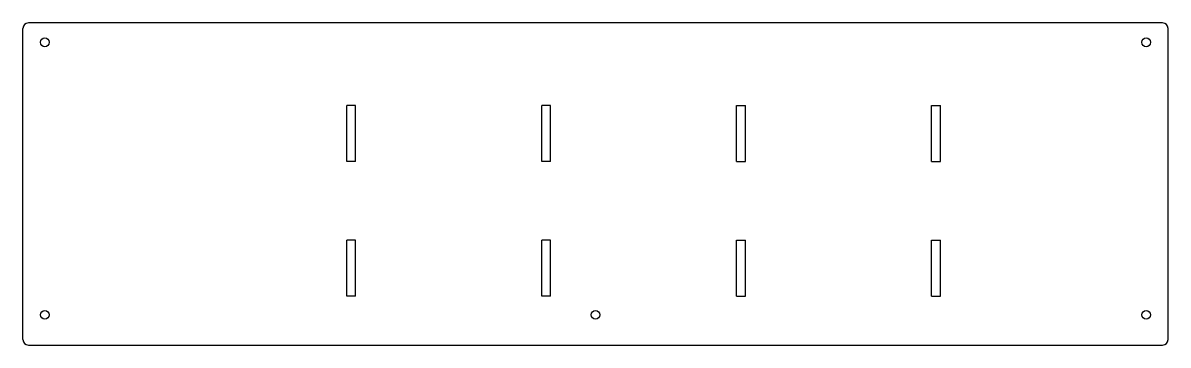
# Model space of a CAD drawing. Header units: millimetres. Extents: x -226 to 191, y 0 to 117.
import ezdxf

# ---------------------------------------------------------------- set-up
doc = ezdxf.new("R2010")
doc.units = ezdxf.units.MM

msp = doc.modelspace()

# ---------------------------------------------------------------- linework, layer by layer
at = {"color": 7, "linetype": 'Continuous', "lineweight": 25}
for p, q in [((189, 117.18), (-224, 117.18)), ((-226, 2), (-226, 115.18)), ((191, 2), (191, 115.18)), ((-104.9, 87.14), (-108.1, 87.14)), ((-108.1, 66.74), (-108.1, 87.14)), ((-104.9, 66.74), (-104.9, 87.14)), ((-33.9, 87.14), (-37.1, 87.14)), ((-37.1, 66.74), (-37.1, 87.14)), ((-33.9, 66.74), (-33.9, 87.14)), ((33.9, 66.74), (33.9, 87.14)), ((33.9, 87.14), (37.1, 87.14)), ((37.1, 66.74), (37.1, 87.14)), ((104.9, 66.74), (104.9, 87.14)), ((104.9, 87.14), (108.1, 87.14)), ((108.1, 66.74), (108.1, 87.14)), ((-104.9, 66.74), (-108.1, 66.74)), ((-33.9, 66.74), (-37.1, 66.74)), ((33.9, 66.74), (37.1, 66.74)), ((104.9, 66.74), (108.1, 66.74)), ((-104.9, 38.2), (-108.1, 38.2)), ((-108.1, 17.8), (-108.1, 38.2)), ((-104.9, 17.8), (-104.9, 38.2)), ((-33.9, 38.2), (-37.1, 38.2)), ((-37.1, 17.8), (-37.1, 38.2)), ((-33.9, 17.8), (-33.9, 38.2)), ((33.9, 38.2), (37.1, 38.2)), ((33.9, 17.8), (33.9, 38.2)), ((37.1, 17.8), (37.1, 38.2)), ((104.9, 38.2), (108.1, 38.2)), ((104.9, 17.8), (104.9, 38.2)), ((108.1, 17.8), (108.1, 38.2)), ((-104.9, 17.8), (-108.1, 17.8)), ((-33.9, 17.8), (-37.1, 17.8)), ((33.9, 17.8), (37.1, 17.8)), ((104.9, 17.8), (108.1, 17.8)), ((-224, 0), (189, 0))]:
    msp.add_line(p, q, dxfattribs=at)
for centre in [(-218, 110.13), (183, 110.13), (-218, 11), (-17.5, 11), (183, 11)]:
    msp.add_circle(centre, 1.6, dxfattribs=at)
for centre, start, end in [((-224, 115.18), 90, 180), ((189, 115.18), 0, 90), ((-224, 2), 180, 270), ((189, 2), 270, 0)]:
    msp.add_arc(centre, 2, start, end, dxfattribs=at)

doc.saveas('drawing.dxf')
